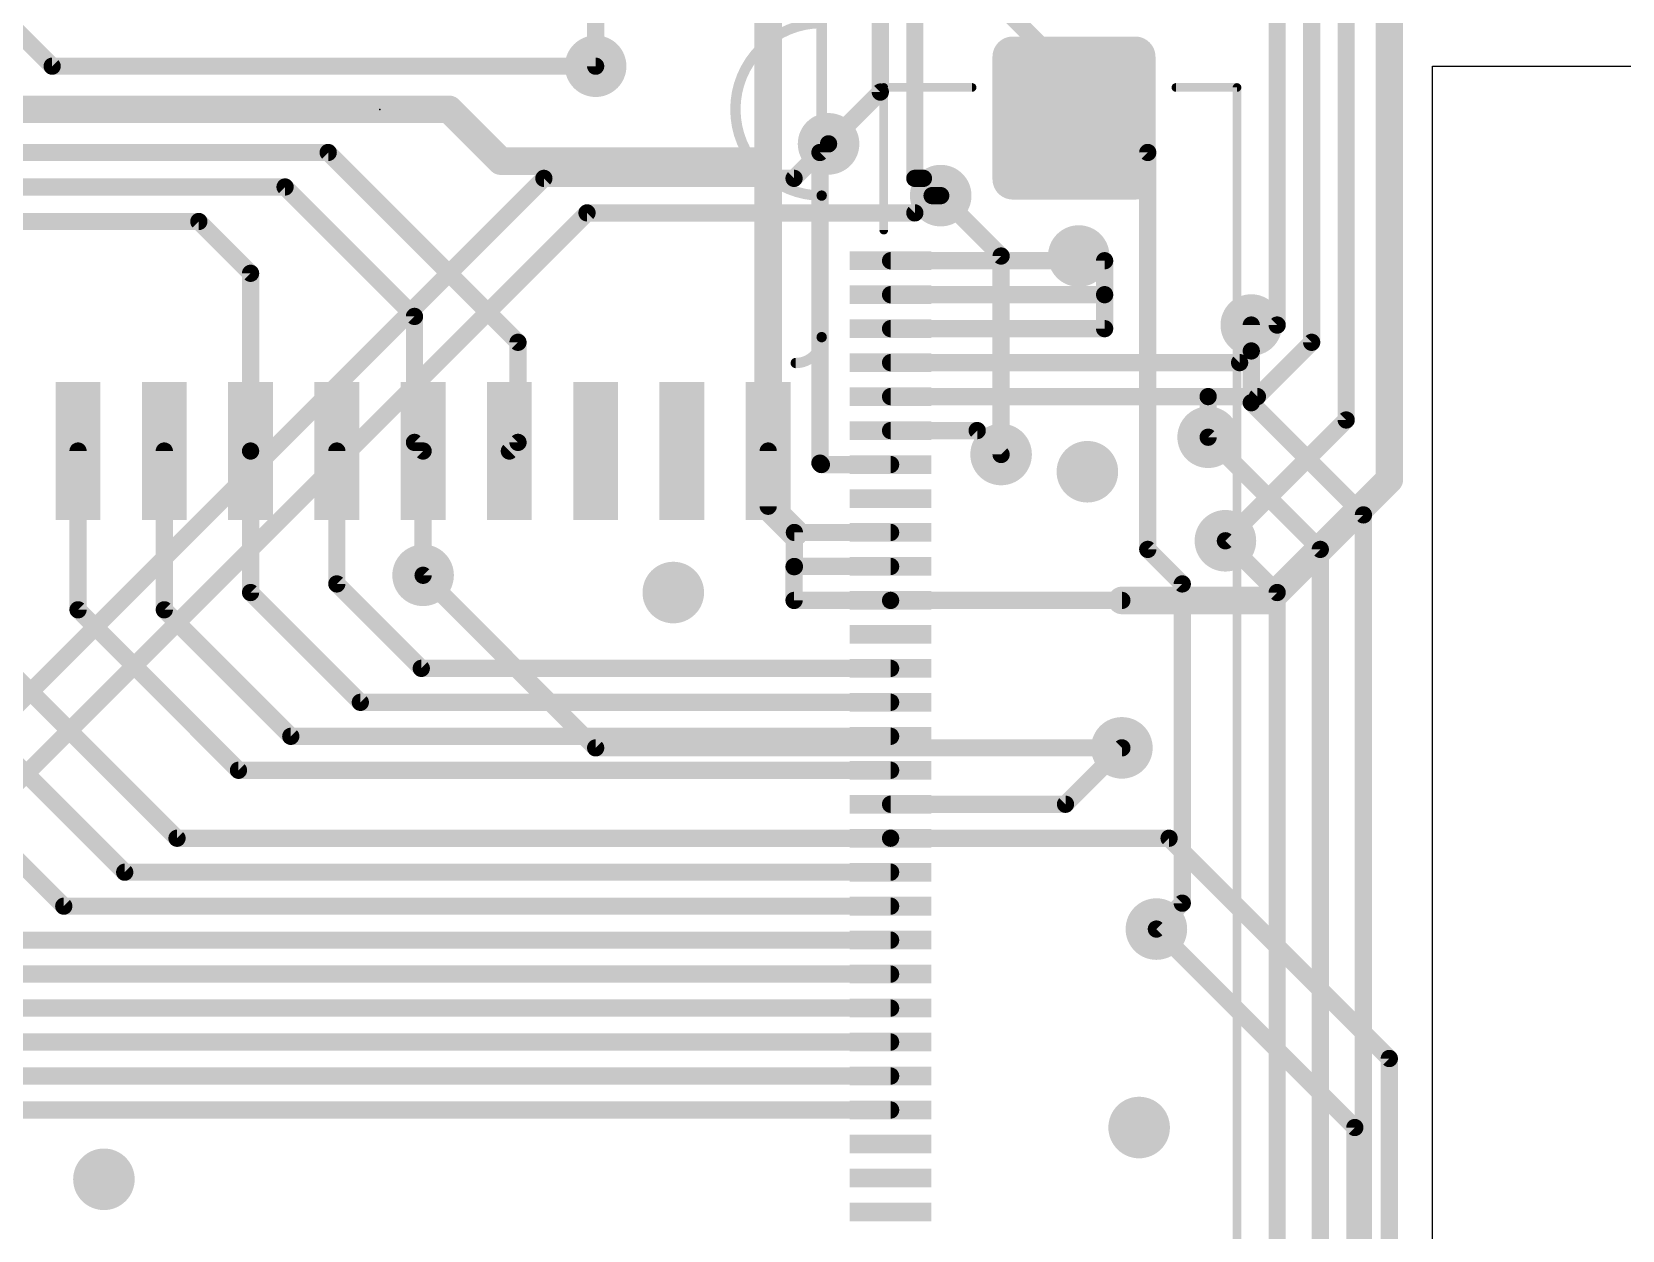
# Model space of a CAD drawing. Extents: x -0.6 to 62.7, y -0.8 to 53.6.
# Drawn here: x 17.99 to 41.4, y 24.27 to 41.91 of the extents above; entities that cross this region are included whole.
import ezdxf

# ---------------------------------------------------------------- set-up
doc = ezdxf.new("R2010")
doc.units = 0
for name, color, linetype in [('1', 12, 'CONTINUOUS'), ('16', 132, 'CONTINUOUS'), ('18', 110, 'CONTINUOUS'), ('20', 53, 'CONTINUOUS'), ('21', 40, 'CONTINUOUS'), ('23', 40, 'CONTINUOUS')]:
    doc.layers.add(name, color=color, linetype=linetype)

# ---------------------------------------------------------------- blocks, each defined once
blk = doc.blocks.new('RECT')
blk.add_solid([(-0.5, -0.5), (0.5, -0.5), (-0.5, 0.5), (0.5, 0.5)])
blk = doc.blocks.new('RECT384000X384000R25')
at = {"const_width": 0.3}
blk.add_lwpolyline([(1.05, -0.9), (1.05, 0.9, 0.4142), (0.9, 1.05), (-0.9, 1.05, 0.4142), (-1.05, 0.9), (-1.05, -0.9, 0.4142), (-0.9, -1.05), (0.9, -1.05, 0.4142)], format="xyb", close=True, dxfattribs=at)
blk.add_solid([(-0.9254, -0.9254), (0.9254, -0.9254), (-0.9254, 0.9254), (0.9254, 0.9254)])
blk = doc.blocks.new('ROUNDV')
at = {"const_width": 0.5}
blk.add_lwpolyline([(0, -0.25, 1), (0, 0.25, 1), (0, -0.25)], format="xyb", dxfattribs=at)

msp = doc.modelspace()

# ---------------------------------------------------------------- linework, layer by layer
at = {"layer": '1'}
for points, const_width in [([(30.988, 51.054), (30.988, 39.751)], 0.254), ([(30.48, 49.657), (30.48, 41.021)], 0.254), ([(26.289, 41.402), (26.289, 45.7962)], 0.254), ([(28.829, 45.7962), (28.829, 40.005)], 0.4064), ([(37.973, 44.516), (37.973, 35.317)], 0.4064), ([(37.338, 42.926), (37.338, 36.195)], 0.254), ([(36.83, 42.672), (36.83, 37.338)], 0.254), ([(36.322, 42.418), (36.322, 37.592)], 0.254), ([(30.48, 41.021), (29.718, 40.259)], 0.254), ([(24.13, 40.767), (16.51, 40.767)], 0.4064), ([(24.892, 40.005), (24.13, 40.767)], 0.4064), ([(29.591, 40.132), (29.718, 40.259)], 0.254), ([(11.303, 40.132), (22.352, 40.132)], 0.254), ([(22.352, 40.132), (25.146, 37.338)], 0.254), ([(28.829, 40.005), (24.892, 40.005)], 0.4064), ([(28.829, 40.005), (28.829, 35.7378)], 0.4064), ([(29.591, 35.56), (29.591, 40.132)], 0.254), ([(31.115, 39.751), (30.988, 39.751)], 0.254), ([(31.369, 39.497), (31.115, 39.751)], 0.254), ([(11.684, 39.624), (21.717, 39.624)], 0.254), ([(21.717, 39.624), (23.622, 37.719)], 0.254), ([(12.954, 39.116), (20.447, 39.116)], 0.254), ([(20.447, 39.116), (21.209, 38.354)], 0.254), ([(30.631, 38.539), (33.782, 38.539)], 0.254), ([(33.782, 38.539), (33.782, 38.039)], 0.254), ([(21.209, 38.354), (21.209, 35.7378)], 0.254), ([(30.631, 38.039), (33.782, 38.039)], 0.254), ([(33.782, 38.039), (33.782, 37.539)], 0.254), ([(23.622, 37.719), (23.622, 35.8648)], 0.254), ([(35.941, 37.592), (35.941, 37.211)], 0.254), ([(35.941, 37.211), (36.322, 37.592)], 0.254), ([(25.146, 37.338), (25.146, 35.8648)], 0.254), ([(33.782, 37.539), (30.631, 37.539)], 0.254), ([(36.83, 37.338), (36.031, 36.539)], 0.254), ([(35.941, 37.211), (35.769, 37.039)], 0.254), ([(35.769, 37.039), (30.631, 37.039)], 0.254), ([(35.306, 36.539), (30.631, 36.539)], 0.254), ([(36.031, 36.539), (35.306, 36.539)], 0.254), ([(35.306, 35.941), (35.306, 36.539)], 0.254), ([(37.338, 36.195), (35.56, 34.417)], 0.254), ([(30.631, 36.039), (31.906, 36.039)], 0.254), ([(31.906, 36.039), (32.258, 35.687)], 0.254), ([(18.669, 33.401), (18.669, 35.7378)], 0.254), ([(19.939, 33.401), (19.939, 35.7378)], 0.254), ([(21.209, 33.655), (21.209, 35.7378)], 0.254), ([(22.479, 33.782), (22.479, 35.7378)], 0.254), ([(23.622, 35.8648), (23.749, 35.7378)], 0.254), ([(23.749, 33.909), (23.749, 35.7378)], 0.254), ([(25.146, 35.8648), (25.019, 35.7378)], 0.254), ([(28.829, 34.925), (28.829, 35.7378)], 0.254), ([(29.612, 35.539), (29.591, 35.56)], 0.254), ([(30.631, 35.539), (29.612, 35.539)], 0.254), ([(37.973, 35.317), (36.195, 33.539)], 0.4064), ([(29.215, 34.539), (28.829, 34.925)], 0.4064), ([(30.631, 34.539), (29.215, 34.539)], 0.254), ([(29.215, 34.039), (29.215, 34.539)], 0.254), ([(19.356, 29.539), (14.859, 34.036)], 0.254), ([(29.21, 33.539), (29.21, 34.036)], 0.254), ([(29.21, 34.036), (29.215, 34.036)], 0.254), ([(30.631, 34.039), (29.215, 34.039)], 0.254), ([(29.215, 34.036), (29.215, 34.039)], 0.254), ([(20.126, 30.039), (16.51, 33.655)], 0.254), ([(22.825, 32.039), (21.209, 33.655)], 0.254), ([(23.722, 32.539), (22.479, 33.782)], 0.254), ([(36.195, 33.539), (34.036, 33.539)], 0.4064), ([(21.031, 31.039), (18.669, 33.401)], 0.254), ([(21.801, 31.539), (19.939, 33.401)], 0.254), ([(30.631, 33.539), (29.21, 33.539)], 0.254), ([(30.631, 33.539), (34.036, 33.539)], 0.254), ([(18.459, 29.039), (14.732, 32.766)], 0.254), ([(30.631, 32.539), (23.722, 32.539)], 0.254), ([(30.631, 32.039), (22.825, 32.039)], 0.254), ([(30.631, 31.539), (21.801, 31.539)], 0.254), ([(33.206, 30.539), (34.036, 31.369)], 0.254), ([(30.631, 31.039), (21.031, 31.039)], 0.254), ([(30.631, 30.539), (33.206, 30.539)], 0.254), ([(30.631, 30.039), (20.126, 30.039)], 0.254), ([(34.731, 30.039), (30.631, 30.039)], 0.254), ([(37.973, 26.797), (34.731, 30.039)], 0.254), ([(30.631, 29.539), (19.356, 29.539)], 0.254), ([(30.631, 29.039), (18.459, 29.039)], 0.254), ([(37.465, 25.781), (34.544, 28.702)], 0.254), ([(30.631, 28.539), (17.816, 28.539)], 0.254), ([(30.631, 28.039), (17.3, 28.039)], 0.254), ([(30.631, 27.539), (16.5662, 27.539)], 0.254), ([(30.631, 27.039), (15.863, 27.039)], 0.254), ([(37.973, 10.033), (37.973, 26.797)], 0.254), ([(30.631, 26.539), (13.9152, 26.539)], 0.254), ([(30.631, 26.039), (16.133, 26.039)], 0.254), ([(37.465, 9.398), (37.465, 25.781)], 0.254)]:
    msp.add_lwpolyline(points, dxfattribs=dict(at, const_width=const_width))
for points, const_width in [([(26.2255, 41.402, 1), (26.3525, 41.402)], 0.127), ([(30.4165, 41.021, 1), (30.5435, 41.021)], 0.127), ([(30.5249, 40.9761, 1), (30.4351, 41.0659)], 0.127), ([(24.2018, 40.8388, 1), (24.0582, 40.6952)], 0.2032), ([(24.13, 40.6654, 1), (24.13, 40.8686)], 0.2032), ([(29.6731, 40.3039, 1), (29.7629, 40.2141)], 0.127), ([(29.7629, 40.2141, 1), (29.6731, 40.3039)], 0.127), ([(22.3969, 40.1769, 1), (22.3071, 40.0871)], 0.127), ([(22.352, 40.0685, 1), (22.352, 40.1955)], 0.127), ([(24.892, 40.1066, 1), (24.892, 39.9034)], 0.2032), ([(24.8202, 39.9332, 1), (24.9638, 40.0768)], 0.2032), ([(28.9306, 40.005, 1), (28.7274, 40.005)], 0.2032), ([(28.7274, 40.005, 1), (28.9306, 40.005)], 0.2032), ([(28.829, 39.9034, 1), (28.829, 40.1066)], 0.2032), ([(29.6545, 40.132, 1), (29.5275, 40.132)], 0.127), ([(29.5461, 40.1769, 1), (29.6359, 40.0871)], 0.127), ([(30.988, 39.8145, 1), (30.988, 39.6875)], 0.127), ([(30.9245, 39.751, 1), (31.0515, 39.751)], 0.127), ([(31.1599, 39.7959, 1), (31.0701, 39.7061)], 0.127), ([(31.115, 39.6875, 1), (31.115, 39.8145)], 0.127), ([(21.7619, 39.6689, 1), (21.6721, 39.5791)], 0.127), ([(21.717, 39.5605, 1), (21.717, 39.6875)], 0.127), ([(31.3241, 39.4521, 1), (31.4139, 39.5419)], 0.127), ([(20.4919, 39.1609, 1), (20.4021, 39.0711)], 0.127), ([(20.447, 39.0525, 1), (20.447, 39.1795)], 0.127), ([(30.631, 38.6025, 1), (30.631, 38.4755)], 0.127), ([(33.8455, 38.539, 1), (33.7185, 38.539)], 0.127), ([(33.782, 38.4755, 1), (33.782, 38.6025)], 0.127), ([(21.2725, 38.354, 1), (21.1455, 38.354)], 0.127), ([(21.1641, 38.3091, 1), (21.2539, 38.3989)], 0.127), ([(30.631, 38.1025, 1), (30.631, 37.9755)], 0.127), ([(33.8455, 38.039, 1), (33.7185, 38.039)], 0.127), ([(33.782, 37.9755, 1), (33.782, 38.1025)], 0.127), ([(33.7185, 38.039, 1), (33.8455, 38.039)], 0.127), ([(23.6855, 37.719, 1), (23.5585, 37.719)], 0.127), ([(23.5771, 37.6741, 1), (23.6669, 37.7639)], 0.127), ([(36.0045, 37.592, 1), (35.8775, 37.592)], 0.127), ([(36.3669, 37.5471, 1), (36.2771, 37.6369)], 0.127), ([(25.2095, 37.338, 1), (25.0825, 37.338)], 0.127), ([(30.631, 37.6025, 1), (30.631, 37.4755)], 0.127), ([(33.7185, 37.539, 1), (33.8455, 37.539)], 0.127), ([(33.782, 37.4755, 1), (33.782, 37.6025)], 0.127), ([(36.2585, 37.592, 1), (36.3855, 37.592)], 0.127), ([(36.8749, 37.2931, 1), (36.7851, 37.3829)], 0.127), ([(25.1011, 37.2931, 1), (25.1909, 37.3829)], 0.127), ([(35.8961, 37.2559, 1), (35.9859, 37.1661)], 0.127), ([(35.8775, 37.211, 1), (36.0045, 37.211)], 0.127), ([(35.9859, 37.1661, 1), (35.8961, 37.2559)], 0.127), ([(36.7665, 37.338, 1), (36.8935, 37.338)], 0.127), ([(30.631, 37.1025, 1), (30.631, 36.9755)], 0.127), ([(35.7241, 37.0839, 1), (35.8139, 36.9941)], 0.127), ([(35.769, 36.9755, 1), (35.769, 37.1025)], 0.127), ([(30.631, 36.6025, 1), (30.631, 36.4755)], 0.127), ([(35.306, 36.6025, 1), (35.306, 36.4755)], 0.127), ([(35.3695, 36.539, 1), (35.2425, 36.539)], 0.127), ([(35.306, 36.4755, 1), (35.306, 36.6025)], 0.127), ([(35.9861, 36.5839, 1), (36.0759, 36.4941)], 0.127), ([(36.031, 36.4755, 1), (36.031, 36.6025)], 0.127), ([(37.3829, 36.1501, 1), (37.2931, 36.2399)], 0.127), ([(30.631, 36.1025, 1), (30.631, 35.9755)], 0.127), ([(31.9509, 36.0839, 1), (31.8611, 35.9941)], 0.127), ([(31.906, 35.9755, 1), (31.906, 36.1025)], 0.127), ([(37.2745, 36.195, 1), (37.4015, 36.195)], 0.127), ([(18.7325, 35.7378, 1), (18.6055, 35.7378)], 0.127), ([(20.0025, 35.7378, 1), (19.8755, 35.7378)], 0.127), ([(21.2725, 35.7378, 1), (21.1455, 35.7378)], 0.127), ([(22.5425, 35.7378, 1), (22.4155, 35.7378)], 0.127), ([(23.6669, 35.9097, 1), (23.5771, 35.8199)], 0.127), ([(23.5585, 35.8648, 1), (23.6855, 35.8648)], 0.127), ([(23.8125, 35.7378, 1), (23.6855, 35.7378)], 0.127), ([(23.7041, 35.6929, 1), (23.7939, 35.7827)], 0.127), ([(24.9741, 35.7827, 1), (25.0639, 35.6929)], 0.127), ([(25.0825, 35.8648, 1), (25.2095, 35.8648)], 0.127), ([(25.1909, 35.8199, 1), (25.1011, 35.9097)], 0.127), ([(28.7274, 35.7378, 1), (28.9306, 35.7378)], 0.2032), ([(28.8925, 35.7378, 1), (28.7655, 35.7378)], 0.127), ([(35.2425, 35.941, 1), (35.3695, 35.941)], 0.127), ([(21.1455, 35.7378, 1), (21.2725, 35.7378)], 0.127), ([(29.6359, 35.6049, 1), (29.5461, 35.5151)], 0.127), ([(29.5275, 35.56, 1), (29.6545, 35.56)], 0.127), ([(29.612, 35.6025, 1), (29.612, 35.4755)], 0.127), ([(29.5671, 35.4941, 1), (29.6569, 35.5839)], 0.127), ([(30.631, 35.4755, 1), (30.631, 35.6025)], 0.127), ([(32.2131, 35.6421, 1), (32.3029, 35.7319)], 0.127), ([(37.8714, 35.317, 1), (38.0746, 35.317)], 0.2032), ([(38.0448, 35.2452, 1), (37.9012, 35.3888)], 0.2032), ([(28.9008, 34.9968, 1), (28.7572, 34.8532)], 0.2032), ([(28.7655, 34.925, 1), (28.8925, 34.925)], 0.127), ([(29.1432, 34.4672, 1), (29.2868, 34.6108)], 0.2032), ([(29.215, 34.6025, 1), (29.215, 34.4755)], 0.127), ([(29.2785, 34.539, 1), (29.1515, 34.539)], 0.127), ([(30.631, 34.4755, 1), (30.631, 34.6025)], 0.127), ([(35.5151, 34.4619, 1), (35.6049, 34.3721)], 0.127), ([(23.6855, 33.909, 1), (23.8125, 33.909)], 0.127), ([(29.2735, 34.036, 1), (29.1465, 34.036)], 0.127), ([(29.21, 34.0995, 1), (29.21, 33.9725)], 0.127), ([(29.215, 34.1025, 1), (29.215, 33.9755)], 0.127), ([(29.2785, 34.039, 1), (29.1515, 34.039)], 0.127), ([(29.1515, 34.039, 1), (29.2785, 34.039)], 0.127), ([(29.1515, 34.036, 1), (29.2785, 34.036)], 0.127), ([(29.215, 33.9725, 1), (29.215, 34.0995)], 0.127), ([(30.631, 33.9755, 1), (30.631, 34.1025)], 0.127), ([(21.2539, 33.6999, 1), (21.1641, 33.6101)], 0.127), ([(21.1455, 33.655, 1), (21.2725, 33.655)], 0.127), ([(22.5239, 33.8269, 1), (22.4341, 33.7371)], 0.127), ([(22.4155, 33.782, 1), (22.5425, 33.782)], 0.127), ([(34.036, 33.6406, 1), (34.036, 33.4374)], 0.2032), ([(36.195, 33.4374, 1), (36.195, 33.6406)], 0.2032), ([(18.7139, 33.4459, 1), (18.6241, 33.3561)], 0.127), ([(19.9839, 33.4459, 1), (19.8941, 33.3561)], 0.127), ([(29.21, 33.6025, 1), (29.21, 33.4755)], 0.127), ([(29.1465, 33.539, 1), (29.2735, 33.539)], 0.127), ([(30.631, 33.6025, 1), (30.631, 33.4755)], 0.127), ([(30.631, 33.4755, 1), (30.631, 33.6025)], 0.127), ([(34.036, 33.4755, 1), (34.036, 33.6025)], 0.127), ([(36.1232, 33.6108, 1), (36.2668, 33.4672)], 0.2032), ([(18.6055, 33.401, 1), (18.7325, 33.401)], 0.127), ([(19.8755, 33.401, 1), (20.0025, 33.401)], 0.127), ([(23.722, 32.6025, 1), (23.722, 32.4755)], 0.127), ([(23.6771, 32.4941, 1), (23.7669, 32.5839)], 0.127), ([(30.631, 32.4755, 1), (30.631, 32.6025)], 0.127), ([(22.825, 32.1025, 1), (22.825, 31.9755)], 0.127), ([(22.7801, 31.9941, 1), (22.8699, 32.0839)], 0.127), ([(30.631, 31.9755, 1), (30.631, 32.1025)], 0.127), ([(21.801, 31.6025, 1), (21.801, 31.4755)], 0.127), ([(21.7561, 31.4941, 1), (21.8459, 31.5839)], 0.127), ([(30.631, 31.4755, 1), (30.631, 31.6025)], 0.127), ([(34.0809, 31.3241, 1), (33.9911, 31.4139)], 0.127), ([(21.031, 31.1025, 1), (21.031, 30.9755)], 0.127), ([(20.9861, 30.9941, 1), (21.0759, 31.0839)], 0.127), ([(30.631, 30.9755, 1), (30.631, 31.1025)], 0.127), ([(30.631, 30.6025, 1), (30.631, 30.4755)], 0.127), ([(33.1611, 30.5839, 1), (33.2509, 30.4941)], 0.127), ([(33.206, 30.4755, 1), (33.206, 30.6025)], 0.127), ([(20.126, 30.1025, 1), (20.126, 29.9755)], 0.127), ([(20.0811, 29.9941, 1), (20.1709, 30.0839)], 0.127), ([(30.631, 30.1025, 1), (30.631, 29.9755)], 0.127), ([(30.631, 29.9755, 1), (30.631, 30.1025)], 0.127), ([(34.7759, 30.0839, 1), (34.6861, 29.9941)], 0.127), ([(34.731, 29.9755, 1), (34.731, 30.1025)], 0.127), ([(19.356, 29.6025, 1), (19.356, 29.4755)], 0.127), ([(19.3111, 29.4941, 1), (19.4009, 29.5839)], 0.127), ([(30.631, 29.4755, 1), (30.631, 29.6025)], 0.127), ([(18.459, 29.1025, 1), (18.459, 28.9755)], 0.127), ([(18.4141, 28.9941, 1), (18.5039, 29.0839)], 0.127), ([(30.631, 28.9755, 1), (30.631, 29.1025)], 0.127), ([(34.5889, 28.7469, 1), (34.4991, 28.6571)], 0.127), ([(30.631, 28.4755, 1), (30.631, 28.6025)], 0.127), ([(30.631, 27.9755, 1), (30.631, 28.1025)], 0.127), ([(30.631, 27.4755, 1), (30.631, 27.6025)], 0.127), ([(30.631, 26.9755, 1), (30.631, 27.1025)], 0.127), ([(38.0365, 26.797, 1), (37.9095, 26.797)], 0.127), ([(37.9281, 26.7521, 1), (38.0179, 26.8419)], 0.127), ([(30.631, 26.4755, 1), (30.631, 26.6025)], 0.127), ([(30.631, 25.9755, 1), (30.631, 26.1025)], 0.127), ([(37.5285, 25.781, 1), (37.4015, 25.781)], 0.127), ([(37.4201, 25.7361, 1), (37.5099, 25.8259)], 0.127)]:
    msp.add_lwpolyline(points, format="xyb", dxfattribs=dict(at, const_width=const_width))
at = {"layer": '16', "const_width": 0.254}
for points in [[(17.145, 42.545), (18.288, 41.402)], [(34.417, 40.132), (32.131, 42.418)], [(18.288, 41.402), (26.289, 41.402)], [(29.21, 39.751), (29.718, 40.259)], [(34.417, 34.29), (34.417, 40.132)], [(13.97, 28.194), (25.527, 39.751)], [(25.527, 39.751), (29.21, 39.751)], [(30.988, 39.243), (31.242, 39.497)], [(31.242, 39.497), (31.369, 39.497)], [(32.258, 38.608), (31.369, 39.497)], [(14.859, 27.94), (26.162, 39.243)], [(26.162, 39.243), (30.988, 39.243)], [(32.258, 35.687), (32.258, 38.608)], [(35.941, 36.449), (35.941, 37.592)], [(37.592, 34.798), (35.941, 36.449)], [(36.957, 34.29), (35.306, 35.941)], [(37.592, 10.033), (37.592, 34.798)], [(34.925, 33.782), (34.417, 34.29)], [(35.56, 34.417), (36.322, 33.655)], [(36.957, 11.938), (36.957, 34.29)], [(26.289, 31.369), (23.749, 33.909)], [(34.925, 29.083), (34.925, 33.782)], [(36.322, 33.655), (36.322, 14.478)], [(34.036, 31.369), (26.289, 31.369)], [(34.544, 28.702), (34.925, 29.083)]]:
    msp.add_lwpolyline(points, dxfattribs=at)
at = {"layer": '16', "const_width": 0.127}
for points in [[(18.288, 41.4655, 1), (18.288, 41.3385)], [(18.2431, 41.3571, 1), (18.3329, 41.4469)], [(26.289, 41.3385, 1), (26.289, 41.4655)], [(29.7629, 40.2141, 1), (29.6731, 40.3039)], [(34.4805, 40.132, 1), (34.3535, 40.132)], [(34.3721, 40.0871, 1), (34.4619, 40.1769)], [(25.527, 39.8145, 1), (25.527, 39.6875)], [(25.5719, 39.7061, 1), (25.4821, 39.7959)], [(29.1651, 39.7959, 1), (29.2549, 39.7061)], [(29.21, 39.6875, 1), (29.21, 39.8145)], [(31.242, 39.5605, 1), (31.242, 39.4335)], [(31.2869, 39.4521, 1), (31.1971, 39.5419)], [(31.4139, 39.5419, 1), (31.3241, 39.4521)], [(31.369, 39.4335, 1), (31.369, 39.5605)], [(26.162, 39.3065, 1), (26.162, 39.1795)], [(26.2069, 39.1981, 1), (26.1171, 39.2879)], [(30.9431, 39.2879, 1), (31.0329, 39.1981)], [(30.988, 39.1795, 1), (30.988, 39.3065)], [(32.3215, 38.608, 1), (32.1945, 38.608)], [(32.2131, 38.5631, 1), (32.3029, 38.6529)], [(36.0045, 37.592, 1), (35.8775, 37.592)], [(35.9859, 36.4939, 1), (35.8961, 36.4041)], [(35.8775, 36.449, 1), (36.0045, 36.449)], [(35.3509, 35.9859, 1), (35.2611, 35.8961)], [(32.1945, 35.687, 1), (32.3215, 35.687)], [(37.6555, 34.798, 1), (37.5285, 34.798)], [(37.5471, 34.7531, 1), (37.6369, 34.8429)], [(34.4619, 34.3349, 1), (34.3721, 34.2451)], [(35.6049, 34.4619, 1), (35.5151, 34.3721)], [(37.0205, 34.29, 1), (36.8935, 34.29)], [(34.3535, 34.29, 1), (34.4805, 34.29)], [(36.9121, 34.2451, 1), (37.0019, 34.3349)], [(23.7939, 33.9539, 1), (23.7041, 33.8641)], [(34.9885, 33.782, 1), (34.8615, 33.782)], [(34.8801, 33.7371, 1), (34.9699, 33.8269)], [(36.3855, 33.655, 1), (36.2585, 33.655)], [(36.2771, 33.6101, 1), (36.3669, 33.6999)], [(26.289, 31.4325, 1), (26.289, 31.3055)], [(26.2441, 31.3241, 1), (26.3339, 31.4139)], [(34.036, 31.3055, 1), (34.036, 31.4325)], [(34.8615, 29.083, 1), (34.9885, 29.083)], [(34.9699, 29.0381, 1), (34.8801, 29.1279)], [(34.4991, 28.7469, 1), (34.5889, 28.6571)]]:
    msp.add_lwpolyline(points, format="xyb", dxfattribs=at)
at = {"layer": '20'}
for p, q in [((38.608, 11.176), (38.608, 41.402)), ((38.608, 41.402), (45.339, 41.402))]:
    msp.add_line(p, q, dxfattribs=at)
at = {"layer": '21'}
for points, const_width in [([(29.6164, 42.037, 1), (29.6164, 39.497)], 0.1524), ([(30.531, 41.1208, 1), (30.531, 41.0572)], 0.0635), ([(30.5628, 41.089, 1), (30.4993, 41.089)], 0.0635), ([(31.831, 41.0572, 1), (31.831, 41.1208)], 0.0635), ([(34.831, 41.1208, 1), (34.831, 41.0572)], 0.0635), ([(35.7628, 41.089, 1), (35.6992, 41.089)], 0.0635), ([(35.731, 41.0572, 1), (35.731, 41.1208)], 0.0635), ([(29.6545, 39.497, 1), (29.5783, 39.497)], 0.0762), ([(29.6164, 39.4589, 1), (29.6164, 39.5351)], 0.0762), ([(29.5783, 39.497, 1), (29.6545, 39.497)], 0.0762), ([(30.4993, 38.989, 1), (30.5628, 38.989)], 0.0635), ([(29.2354, 37.0332, 0.4142), (29.6164, 37.4142)], 0.1524), ([(29.6545, 37.4142, 1), (29.5783, 37.4142)], 0.0762), ([(29.5783, 37.4142, 1), (29.6545, 37.4142)], 0.0762), ([(29.2354, 37.0713, 1), (29.2354, 36.9951)], 0.0762)]:
    msp.add_lwpolyline(points, format="xyb", dxfattribs=dict(at, const_width=const_width))
for points, const_width in [([(29.6164, 39.497), (29.6164, 42.037)], 0.1524), ([(30.531, 38.989), (30.531, 41.089)], 0.127), ([(30.531, 41.089), (31.831, 41.089)], 0.127), ([(35.731, 41.089), (34.831, 41.089)], 0.127), ([(35.731, 11.489), (35.731, 41.089)], 0.127), ([(29.6164, 37.4142), (29.6164, 39.497)], 0.1524)]:
    msp.add_lwpolyline(points, dxfattribs=dict(at, const_width=const_width))
at = {"layer": '23'}
msp.add_point((23.114, 40.767), dxfattribs=at)

# ---------------------------------------------------------------- block references
at = {"layer": '1', "rotation": 90}
msp.add_blockref('RECT384000X384000R25', (33.331, 40.639), dxfattribs=at)
at = {"layer": '1'}
for p, xscale, yscale, rotation in [((30.631, 38.539), 0.275, 1.2, 90), ((30.631, 38.039), 0.275, 1.2, 90), ((30.631, 37.539), 0.275, 1.2, 90), ((30.631, 37.039), 0.275, 1.2, 90), ((18.669, 35.7378), 0.6604, 2.032, 180), ((19.939, 35.7378), 0.6604, 2.032, 180), ((21.209, 35.7378), 0.6604, 2.032, 180), ((22.479, 35.7378), 0.6604, 2.032, 180), ((23.749, 35.7378), 0.6604, 2.032, 180), ((25.019, 35.7378), 0.6604, 2.032, 180), ((26.289, 35.7378), 0.6604, 2.032, 180), ((27.559, 35.7378), 0.6604, 2.032, 180), ((28.829, 35.7378), 0.6604, 2.032, 180), ((30.631, 36.539), 0.275, 1.2, 90), ((30.631, 36.039), 0.275, 1.2, 90), ((30.631, 35.539), 0.275, 1.2, 90), ((30.631, 35.039), 0.275, 1.2, 90), ((30.631, 34.539), 0.275, 1.2, 90), ((30.631, 34.039), 0.275, 1.2, 90), ((30.631, 33.539), 0.275, 1.2, 90), ((30.631, 33.039), 0.275, 1.2, 90), ((30.631, 32.539), 0.275, 1.2, 90), ((30.631, 32.039), 0.275, 1.2, 90), ((30.631, 31.539), 0.275, 1.2, 90), ((30.631, 31.039), 0.275, 1.2, 90), ((30.631, 30.539), 0.275, 1.2, 90), ((30.631, 30.039), 0.275, 1.2, 90), ((30.631, 29.539), 0.275, 1.2, 90), ((30.631, 29.039), 0.275, 1.2, 90), ((30.631, 28.539), 0.275, 1.2, 90), ((30.631, 28.039), 0.275, 1.2, 90), ((30.631, 27.539), 0.275, 1.2, 90), ((30.631, 27.039), 0.275, 1.2, 90), ((30.631, 26.539), 0.275, 1.2, 90), ((30.631, 26.039), 0.275, 1.2, 90), ((30.631, 25.539), 0.275, 1.2, 90), ((30.631, 25.039), 0.275, 1.2, 90), ((30.631, 24.539), 0.275, 1.2, 90)]:
    msp.add_blockref('RECT', p, dxfattribs=dict(at, xscale=xscale, yscale=yscale, rotation=rotation))
at = {"layer": '18', "xscale": 0.9064, "yscale": 0.9064}
for p in [(26.289, 41.402), (26.289, 41.402), (29.718, 40.259), (29.718, 40.259), (31.369, 39.497), (31.369, 39.497), (33.401, 38.608), (33.401, 38.608), (35.941, 37.592), (35.941, 37.592), (35.306, 35.941), (35.306, 35.941), (32.258, 35.687), (32.258, 35.687), (33.528, 35.433), (33.528, 35.433), (35.56, 34.417), (35.56, 34.417), (23.749, 33.909), (23.749, 33.909), (27.432, 33.655), (27.432, 33.655), (34.036, 31.369), (34.036, 31.369), (34.544, 28.702), (34.544, 28.702), (34.29, 25.781), (34.29, 25.781), (19.05, 25.019), (19.05, 25.019)]:
    msp.add_blockref('ROUNDV', p, dxfattribs=at)

doc.saveas('drawing.dxf')
